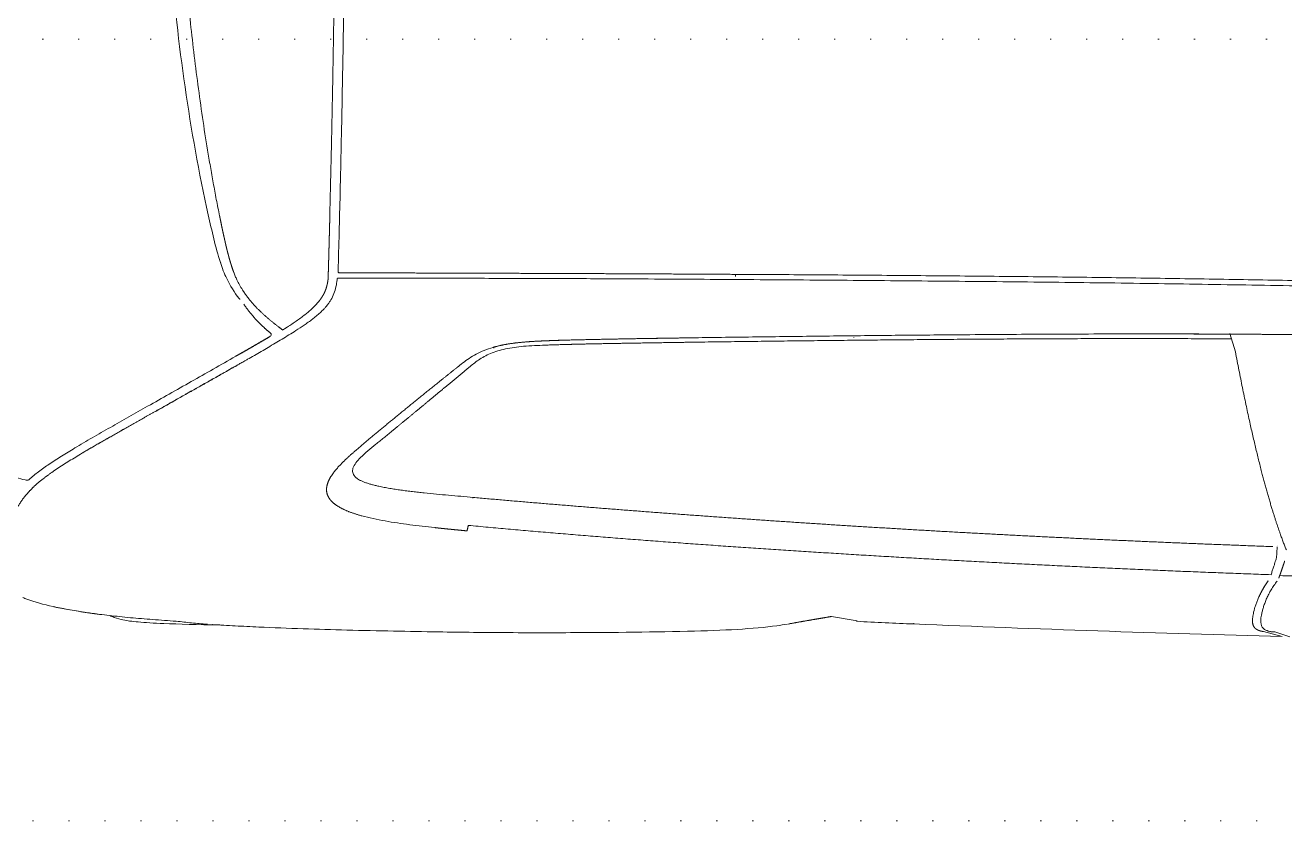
# Model space of a CAD drawing. Extents: x -2012 to 34975, y -1043 to 8321.
# Drawn here: x 31331.3 to 31444.2, y 1889.5 to 1960.8 of the extents above; entities that cross this region are included whole.
import ezdxf
from ezdxf.xclip import XClip

# ---------------------------------------------------------------- set-up
doc = ezdxf.new("R2010")
doc.units = 0
doc.header["$LTSCALE"] = 25
doc.header["$XCLIPFRAME"] = 0
doc.linetypes.add('DOT2', pattern=[0.125, 0, -0.125])
doc.layers.get('0').update_dxf_attribs({"color": 9, "lineweight": 9})
doc.layers.add('04', color=9, linetype='Continuous', lineweight=9)
doc.layers.add('20', color=9, linetype='DOT2', lineweight=9)

# ---------------------------------------------------------------- blocks, each defined once
blk = doc.blocks.new('p-araba-polo')
for p, q in [((2.5434, -0.562), (2.5483, -0.5454)), ((2.5562, -0.5502), (2.5465, -0.5502)), ((3.2323, -0.5693), (3.2323, -0.5693)), ((3.4392, -0.5659), (3.4392, -0.5659)), ((3.2268, -0.6929), (3.2267, -0.6922)), ((2.506, -0.7354), (2.506, -0.7354)), ((2.5099, -0.7363), (2.5099, -0.7363)), ((2.5106, -0.7362), (2.5106, -0.7362)), ((2.8823, -0.8027), (2.9054, -0.7989)), ((2.5182, -0.8123), (2.5016, -0.8169)), ((3.4804, -0.8048), (3.4804, -0.8048)), ((2.5081, -0.8127), (2.4946, -0.8171))]:
    blk.add_line(p, q)
at = {"flags": 128}
blk.add_lwpolyline([(2.9369, -0.8043), (2.9413, -0.8051), (2.9443, -0.8057)], dxfattribs=at)
for points, degree, knots in [([(3.3406, 0), (3.3406, -0.0157), (3.3407, -0.0471), (3.3408, -0.0942), (3.3414, -0.1788), (3.3425, -0.2677), (3.3443, -0.3606), (3.3454, -0.4121), (3.3465, -0.4551), (3.3471, -0.4781), (3.3475, -0.4896)], 3, [0, 0, 0, 0, 0.095818, 0.191637, 0.287456, 0.612278, 0.734598, 0.85691, 0.928456, 1, 1, 1, 1]), ([(3.4856, -0.2052), (3.4847, -0.215), (3.4831, -0.2347), (3.4791, -0.2738), (3.4733, -0.3227), (3.4669, -0.3666), (3.4619, -0.3959), (3.4593, -0.4106), (3.4566, -0.4254), (3.4546, -0.4353), (3.4536, -0.4402)], 3, [0, 0, 0, 0, 0.12452, 0.248713, 0.496885, 0.746467, 0.809383, 0.872586, 0.936113, 1, 1, 1, 1]), ([(3.3562, -0.4912), (3.3562, -0.4906), (3.3562, -0.4894), (3.3561, -0.4878), (3.3561, -0.4864), (3.3561, -0.4854), (3.356, -0.4845), (3.356, -0.484), (3.356, -0.4837)], 3, [0, 0, 0, 0, 0.252172, 0.502148, 0.651132, 0.794911, 0.894758, 1, 1, 1, 1]), ([(2.9914, -0.4925), (2.9681, -0.4926), (2.9215, -0.4929), (2.8515, -0.4934), (2.7815, -0.494), (2.7115, -0.4947), (2.6414, -0.4956), (2.5713, -0.4966), (2.5012, -0.4978), (2.4311, -0.4992), (2.361, -0.501), (2.2908, -0.5031), (2.2441, -0.5049), (2.2208, -0.5057)], 3, [0, 0, 0, 0, 0.090909, 0.181819, 0.272729, 0.363638, 0.454547, 0.545456, 0.636366, 0.727274, 0.818182, 0.909092, 1, 1, 1, 1]), ([(2.3554, -0.506), (2.3703, -0.5056), (2.4001, -0.5048), (2.4448, -0.5038), (2.4895, -0.5028), (2.5342, -0.502), (2.5789, -0.5013), (2.6236, -0.5006), (2.6682, -0.5), (2.7129, -0.4995), (2.7575, -0.499), (2.8022, -0.4986), (2.8468, -0.4982), (2.8914, -0.4978), (2.936, -0.4975), (2.9805, -0.4972), (3.0251, -0.4969), (3.0696, -0.4966), (3.0993, -0.4965), (3.1141, -0.4964)], 3, [0, 0, 0, 0, 0.058823, 0.117647, 0.17647, 0.235294, 0.294117, 0.352941, 0.411764, 0.470588, 0.529411, 0.588235, 0.647058, 0.705882, 0.764706, 0.823529, 0.882353, 0.941176, 1, 1, 1, 1]), ([(3.1141, -0.4964), (3.1335, -0.4963), (3.1724, -0.4962), (3.2307, -0.496), (3.2791, -0.4958), (3.3179, -0.4958), (3.3372, -0.4958), (3.3469, -0.4958)], 3, [0, 0, 0, 0, 0.250049, 0.500074, 0.750085, 0.874591, 1, 1, 1, 1]), ([(3.2865, -0.4958), (3.2865, -0.4958), (3.2865, -0.4958), (3.2865, -0.4958), (3.2865, -0.4958), (3.2865, -0.4958), (3.2865, -0.4958)], 3, [0, 0, 0, 0, 1, 1, 1, 1, 1, 1, 1]), ([(3.2865, -0.4958), (3.2865, -0.4958), (3.2865, -0.4958), (3.2865, -0.4958), (3.2865, -0.4958), (3.2865, -0.4958), (3.2865, -0.4958)], 3, [0, 0, 0, 0, 1, 1, 1, 1, 1, 1, 1]), ([(3.3038, -0.4958), (3.3038, -0.4958), (3.3038, -0.4958), (3.3038, -0.4958), (3.3038, -0.4958), (3.3038, -0.4958), (3.3038, -0.4958)], 3, [0, 0, 0, 0, 1, 1, 1, 1, 1, 1, 1]), ([(3.3038, -0.4958), (3.3038, -0.4958), (3.3038, -0.4958), (3.3038, -0.4958), (3.3038, -0.4958), (3.3038, -0.4958), (3.3038, -0.4958)], 3, [0, 0, 0, 0, 1, 1, 1, 1, 1, 1, 1]), ([(3.3475, -0.4896), (3.3475, -0.49), (3.3475, -0.4908), (3.3468, -0.491), (3.3464, -0.4911)], 3, [0, 0, 0, 0, 0.548693, 1, 1, 1, 1]), ([(3.3469, -0.4958), (3.347, -0.4958), (3.3472, -0.4958), (3.3475, -0.4958), (3.3479, -0.4959), (3.3482, -0.4962), (3.3483, -0.4965), (3.3483, -0.4967)], 3, [0, 0, 0, 0, 0.126989, 0.253376, 0.501595, 0.750756, 1, 1, 1, 1]), ([(3.4381, -0.4974), (3.4386, -0.4963), (3.4397, -0.4941), (3.4405, -0.4918), (3.441, -0.4906)], 3, [0, 0, 0, 0, 0.498968, 1, 1, 1, 1]), ([(3.441, -0.4906), (3.4405, -0.4918), (3.4397, -0.4941), (3.4386, -0.4963), (3.4381, -0.4974)], 3, [0, 0, 0, 0, 0.501096, 1, 1, 1, 1]), ([(3.3483, -0.4967), (3.3484, -0.4979), (3.3487, -0.5002), (3.3495, -0.5047), (3.351, -0.5099), (3.3533, -0.5145), (3.3554, -0.5178), (3.3566, -0.5194), (3.3572, -0.5202)], 3, [0, 0, 0, 0, 0.125989, 0.249779, 0.499456, 0.749332, 0.870647, 1, 1, 1, 1]), ([(3.4331, -0.5064), (3.4331, -0.5064), (3.4322, -0.5078), (3.4303, -0.5106), (3.4283, -0.5132), (3.4273, -0.5145)], 3, [0, 0, 0, 0, 0.000023, 0.502974, 1, 1, 1, 1]), ([(3.4331, -0.5064), (3.434, -0.5049), (3.4358, -0.502), (3.4373, -0.4989), (3.4381, -0.4974)], 3, [0, 0, 0, 0, 0.504884, 1, 1, 1, 1]), ([(3.4381, -0.4974), (3.4373, -0.4989), (3.4358, -0.502), (3.434, -0.5049), (3.4331, -0.5064)], 3, [0, 0, 0, 0, 0.494609, 1, 1, 1, 1]), ([(3.3918, -0.5389), (3.3904, -0.5381), (3.3878, -0.5363), (3.3839, -0.5336), (3.38, -0.5308), (3.3763, -0.528), (3.3729, -0.5252), (3.3698, -0.5223), (3.3668, -0.5193), (3.365, -0.517), (3.3641, -0.5159)], 3, [0, 0, 0, 0, 0.135189, 0.270177, 0.404927, 0.539624, 0.654876, 0.770059, 0.885089, 1, 1, 1, 1]), ([(3.4273, -0.5145), (3.4262, -0.5159), (3.4239, -0.5188), (3.4208, -0.522), (3.4183, -0.5245), (3.4164, -0.5263), (3.4145, -0.5281), (3.4126, -0.5298), (3.4107, -0.5315), (3.4088, -0.5331), (3.4068, -0.5347), (3.4049, -0.5363), (3.403, -0.5378), (3.4015, -0.539), (3.4005, -0.5397), (3.4, -0.5401), (3.3996, -0.5405), (3.3991, -0.5408), (3.3986, -0.5412), (3.3981, -0.5416), (3.3976, -0.542), (3.3973, -0.5422), (3.3971, -0.5423)], 3, [0, 0, 0, 0, 0.127806, 0.254933, 0.318226, 0.381331, 0.444235, 0.506923, 0.569381, 0.631599, 0.69357, 0.755292, 0.816773, 0.878031, 0.893313, 0.908584, 0.923844, 0.939093, 0.954332, 0.969563, 0.984785, 1, 1, 1, 1]), ([(3.3572, -0.5202), (3.3577, -0.5208), (3.3587, -0.522), (3.3608, -0.5242), (3.3635, -0.5269), (3.367, -0.5299), (3.3705, -0.5327), (3.3741, -0.5354), (3.379, -0.5388), (3.3828, -0.5413), (3.3853, -0.5429)], 3, [0, 0, 0, 0, 0.060335, 0.124578, 0.249278, 0.374233, 0.499321, 0.624409, 0.749543, 1, 1, 1, 1]), ([(3.403, -0.5378), (3.403, -0.5378), (3.403, -0.5378), (3.403, -0.5378), (3.403, -0.5378), (3.403, -0.5378), (3.403, -0.5378)], 3, [0, 0, 0, 0, 1, 1, 1, 1, 1, 1, 1]), ([(3.403, -0.5378), (3.403, -0.5378), (3.403, -0.5378), (3.403, -0.5378), (3.403, -0.5378), (3.403, -0.5378), (3.403, -0.5378), (3.403, -0.5378), (3.403, -0.5378), (3.403, -0.5378), (3.403, -0.5378), (3.403, -0.5378), (3.403, -0.5378), (3.403, -0.5378), (3.403, -0.5378)], 7, [0, 0, 0, 0, 0, 0, 0, 0, 1, 1, 1, 1, 1, 1, 1, 1, 1, 1, 1, 1, 1, 1, 1]), ([(2.5918, -0.5459), (2.5834, -0.5459), (2.5668, -0.5459), (2.5501, -0.546), (2.5418, -0.5461)], 3, [0, 0, 0, 0, 0.499895, 1, 1, 1, 1]), ([(3.0349, -0.5494), (3.0165, -0.5491), (2.9796, -0.5486), (2.9243, -0.5479), (2.869, -0.5473), (2.8075, -0.5467), (2.7397, -0.5462), (2.6658, -0.5458), (2.6164, -0.5459), (2.5918, -0.5459)], 3, [0, 0, 0, 0, 0.125016, 0.250021, 0.375012, 0.500001, 0.666615, 0.833283, 1, 1, 1, 1]), ([(3.1397, -0.5513), (3.131, -0.5511), (3.1136, -0.5507), (3.0874, -0.5502), (3.0611, -0.5498), (3.0436, -0.5495), (3.0349, -0.5494)], 3, [0, 0, 0, 0, 0.249999, 0.499999, 0.75, 1, 1, 1, 1]), ([(3.1637, -0.5521), (3.1617, -0.552), (3.1577, -0.5518), (3.1517, -0.5516), (3.1467, -0.5515), (3.1433, -0.5514), (3.1417, -0.5514), (3.1409, -0.5513), (3.1403, -0.5513), (3.1399, -0.5513), (3.1397, -0.5513)], 3, [0, 0, 0, 0, 0.249862, 0.499819, 0.749912, 0.875014, 0.92503, 0.955027, 0.977518, 1, 1, 1, 1]), ([(3.3853, -0.5429), (3.3873, -0.5442), (3.3915, -0.5467), (3.3997, -0.5518), (3.4101, -0.5579), (3.4204, -0.5638), (3.4274, -0.5679), (3.4315, -0.5702), (3.4335, -0.5714), (3.4347, -0.5721)], 3, [0, 0, 0, 0, 0.124906, 0.24985, 0.49985, 0.749925, 0.874966, 0.92498, 1, 1, 1, 1]), ([(3.4092, -0.5441), (3.4087, -0.5445), (3.4078, -0.5452), (3.4071, -0.5465), (3.4076, -0.5476), (3.4085, -0.5481), (3.4089, -0.5484)], 3, [0, 0, 0, 0, 0.263807, 0.500052, 0.736261, 1, 1, 1, 1]), ([(3.4089, -0.5484), (3.414, -0.5514), (3.4241, -0.5573), (3.4341, -0.563), (3.4392, -0.5659)], 3, [0, 0, 0, 0, 0.499997, 1, 1, 1, 1]), ([(3.0337, -0.5533), (3.0442, -0.5535), (3.0654, -0.5538), (3.0977, -0.5543), (3.1299, -0.5549), (3.1514, -0.5555), (3.1618, -0.5559)], 3, [0, 0, 0, 0, 0.244881, 0.495799, 0.755099, 1, 1, 1, 1]), ([(3.1618, -0.5559), (3.1683, -0.5561), (3.1805, -0.5566), (3.1975, -0.5588), (3.2114, -0.5631), (3.222, -0.5691), (3.2275, -0.5736), (3.2303, -0.5759)], 3, [0, 0, 0, 0, 0.229948, 0.430851, 0.618309, 0.809628, 1, 1, 1, 1]), ([(3.241, -0.576), (3.2393, -0.5746), (3.2357, -0.5718), (3.2301, -0.5677), (3.2238, -0.5639), (3.2167, -0.5605), (3.2112, -0.5588), (3.2085, -0.5579)], 3, [0, 0, 0, 0, 0.202487, 0.403363, 0.602843, 0.801427, 1, 1, 1, 1]), ([(3.4212, -0.5643), (3.4212, -0.5643), (3.4212, -0.5643), (3.4212, -0.5643), (3.4212, -0.5643), (3.4212, -0.5643), (3.4212, -0.5643)], 3, [0, 0, 0, 0, 1, 1, 1, 1, 1, 1, 1]), ([(3.4212, -0.5643), (3.4212, -0.5643), (3.4212, -0.5643), (3.4212, -0.5643), (3.4212, -0.5643), (3.4212, -0.5643), (3.4212, -0.5643)], 3, [0, 0, 0, 0, 1, 1, 1, 1, 1, 1, 1]), ([(3.4347, -0.5721), (3.4414, -0.5759), (3.4547, -0.5834), (3.4744, -0.5945), (3.4939, -0.6055), (3.5066, -0.6127), (3.513, -0.6162)], 3, [0, 0, 0, 0, 0.250088, 0.500081, 0.750046, 1, 1, 1, 1]), ([(3.4392, -0.5659), (3.4459, -0.5697), (3.4593, -0.5774), (3.4791, -0.5886), (3.4988, -0.5997), (3.5116, -0.607), (3.5181, -0.6106)], 3, [0, 0, 0, 0, 0.250005, 0.499995, 0.750003, 1, 1, 1, 1]), ([(3.513, -0.6162), (3.5186, -0.6194), (3.5299, -0.6257), (3.5464, -0.6351), (3.5626, -0.6443), (3.573, -0.6504), (3.5782, -0.6534)], 3, [0, 0, 0, 0, 0.250068, 0.500042, 0.750043, 1, 1, 1, 1]), ([(3.5181, -0.6106), (3.5237, -0.6138), (3.535, -0.6202), (3.5515, -0.6295), (3.5678, -0.6388), (3.5782, -0.6449), (3.5834, -0.648)], 3, [0, 0, 0, 0, 0.250003, 0.500002, 0.750004, 1, 1, 1, 1]), ([(3.3135, -0.6446), (3.316, -0.6466), (3.3209, -0.6506), (3.3252, -0.6545), (3.3273, -0.6565)], 3, [0, 0, 0, 0, 0.500033, 1, 1, 1, 1]), ([(3.5782, -0.6534), (3.5821, -0.6558), (3.5899, -0.6605), (3.5971, -0.6652), (3.6007, -0.6676)], 3, [0, 0, 0, 0, 0.500144, 1, 1, 1, 1]), ([(3.5834, -0.648), (3.5874, -0.6504), (3.5954, -0.6552), (3.6027, -0.66), (3.6063, -0.6624)], 3, [0, 0, 0, 0, 0.500076, 1, 1, 1, 1]), ([(3.3273, -0.6565), (3.3288, -0.6581), (3.3319, -0.6613), (3.3333, -0.6645), (3.3341, -0.6661)], 3, [0, 0, 0, 0, 0.500141, 1, 1, 1, 1]), ([(3.6063, -0.6624), (3.6096, -0.6647), (3.6161, -0.6692), (3.6216, -0.6739), (3.6243, -0.6762)], 3, [0, 0, 0, 0, 0.500136, 1, 1, 1, 1]), ([(3.6278, -0.6766), (3.6305, -0.676), (3.6359, -0.6747), (3.644, -0.6721), (3.652, -0.6689), (3.6599, -0.6651), (3.6675, -0.6606), (3.6722, -0.6571), (3.6746, -0.6553)], 3, [0, 0, 0, 0, 0.159308, 0.322994, 0.489699, 0.658429, 0.828591, 1, 1, 1, 1]), ([(3.3301, -0.6755), (3.3295, -0.6759), (3.3283, -0.6767), (3.326, -0.6778), (3.3234, -0.6788), (3.3205, -0.6798), (3.3175, -0.6807), (3.3143, -0.6815), (3.3121, -0.682), (3.3109, -0.6823)], 3, [0, 0, 0, 0, 0.142893, 0.285782, 0.428638, 0.571491, 0.714341, 0.857166, 1, 1, 1, 1]), ([(3.3341, -0.6661), (3.3342, -0.6668), (3.3346, -0.668), (3.3344, -0.6699), (3.3338, -0.6718), (3.3324, -0.6737), (3.3309, -0.6749), (3.3301, -0.6755)], 3, [0, 0, 0, 0, 0.200067, 0.400113, 0.600121, 0.800083, 1, 1, 1, 1]), ([(3.6243, -0.6762), (3.6245, -0.6764), (3.6249, -0.6768), (3.6263, -0.6769), (3.6273, -0.6767), (3.6278, -0.6766)], 3, [0, 0, 0, 0, 0.33657, 0.664105, 1, 1, 1, 1]), ([(3.2703, -0.6882), (3.2666, -0.6885), (3.2594, -0.6893), (3.2484, -0.6903), (3.2374, -0.6913), (3.2301, -0.6919), (3.2264, -0.6923)], 3, [0, 0, 0, 0, 0.249999, 0.5, 0.749999, 1, 1, 1, 1]), ([(3.3109, -0.6823), (3.3094, -0.6826), (3.3062, -0.6833), (3.3012, -0.6842), (3.2962, -0.685), (3.2911, -0.6857), (3.2859, -0.6864), (3.2807, -0.687), (3.2755, -0.6876), (3.272, -0.688), (3.2703, -0.6882)], 3, [0, 0, 0, 0, 0.124983, 0.249975, 0.374973, 0.499975, 0.624979, 0.749985, 0.874992, 1, 1, 1, 1]), ([(3.2608, -0.7193), (3.2646, -0.7189), (3.2721, -0.7181), (3.2833, -0.7167), (3.2944, -0.7152), (3.3053, -0.7134), (3.3161, -0.7114), (3.3228, -0.7096), (3.3262, -0.7088)], 3, [0, 0, 0, 0, 0.1667, 0.333452, 0.500295, 0.667229, 0.833987, 1, 1, 1, 1]), ([(2.507, -0.7475), (2.5069, -0.7471), (2.5067, -0.7464), (2.5065, -0.7452), (2.5065, -0.7443), (2.5064, -0.7439)], 3, [0, 0, 0, 0, 0.338909, 0.661562, 1, 1, 1, 1]), ([(2.9293, -0.7407), (2.9293, -0.7407), (2.9293, -0.7407), (2.9293, -0.7407), (2.9293, -0.7407), (2.9293, -0.7407), (2.9293, -0.7407)], 3, [0, 0, 0, 0, 1, 1, 1, 1, 1, 1, 1]), ([(2.9527, -0.7392), (2.9527, -0.7392), (2.9527, -0.7392), (2.9527, -0.7392), (2.9527, -0.7392), (2.9527, -0.7392), (2.9527, -0.7392)], 3, [0, 0, 0, 0, 1, 1, 1, 1, 1, 1, 1]), ([(2.9527, -0.7392), (2.9527, -0.7392), (2.9527, -0.7392), (2.9527, -0.7392), (2.9527, -0.7392), (2.9527, -0.7392), (2.9527, -0.7392)], 3, [0, 0, 0, 0, 1, 1, 1, 1, 1, 1, 1]), ([(2.5115, -0.7615), (2.5111, -0.7603), (2.5104, -0.7581), (2.5093, -0.7549), (2.5084, -0.7521), (2.5077, -0.7497), (2.5072, -0.7482), (2.507, -0.7475)], 3, [0, 0, 0, 0, 0.25, 0.500004, 0.695088, 0.845111, 1, 1, 1, 1]), ([(2.5061, -0.7672), (2.5071, -0.7685), (2.509, -0.7711), (2.5114, -0.775), (2.5136, -0.7788), (2.5154, -0.7826), (2.5169, -0.7863), (2.5182, -0.7899), (2.5191, -0.7932), (2.5199, -0.7963), (2.5202, -0.7981), (2.5203, -0.799)], 3, [0, 0, 0, 0, 0.111111, 0.222222, 0.333334, 0.444446, 0.555558, 0.666671, 0.77778, 0.888892, 1, 1, 1, 1]), ([(2.5223, -0.7812), (2.5218, -0.78), (2.5207, -0.7777), (2.5187, -0.7741), (2.5165, -0.7705), (2.5148, -0.7681), (2.514, -0.7669)], 3, [0, 0, 0, 0, 0.250011, 0.500014, 0.750025, 1, 1, 1, 1]), ([(2.5278, -0.7987), (2.5276, -0.7979), (2.5274, -0.7964), (2.5268, -0.7937), (2.526, -0.7908), (2.525, -0.7877), (2.5238, -0.7845), (2.5228, -0.7823), (2.5223, -0.7812)], 3, [0, 0, 0, 0, 0.166664, 0.333329, 0.499996, 0.666663, 0.833332, 1, 1, 1, 1]), ([(3.5624, -0.7968), (3.5668, -0.7962), (3.5918, -0.7928), (3.6137, -0.7881), (3.6286, -0.7825), (3.63, -0.7819)], 3, [0, 0, 0, 0, 0.15043, 0.932957, 1, 1, 1, 1]), ([(2.5203, -0.799), (2.5205, -0.7998), (2.5207, -0.8015), (2.5207, -0.8036), (2.5205, -0.8053), (2.5202, -0.8067), (2.5197, -0.8079), (2.519, -0.809), (2.5182, -0.8098), (2.5173, -0.8105), (2.5162, -0.8111), (2.5151, -0.8116), (2.514, -0.812), (2.5127, -0.8123), (2.5119, -0.8124), (2.5115, -0.8125)], 3, [0, 0, 0, 0, 0.076921, 0.153841, 0.230758, 0.307684, 0.38461, 0.461531, 0.538451, 0.615377, 0.692305, 0.769227, 0.846147, 0.923076, 1, 1, 1, 1]), ([(3.4534, -0.8065), (3.4733, -0.8062), (3.5024, -0.8054), (3.5233, -0.8042), (3.533, -0.8032), (3.5394, -0.8022), (3.5462, -0.8005), (3.5507, -0.7987), (3.5521, -0.7981)], 3, [0, 0, 0, 0, 0.418831, 0.714948, 0.835581, 0.907738, 0.972168, 1, 1, 1, 1]), ([(3.4924, -0.8031), (3.496, -0.8029), (3.5031, -0.8024), (3.5136, -0.8016), (3.5237, -0.8008), (3.5336, -0.8), (3.5432, -0.799), (3.5524, -0.798), (3.5613, -0.797), (3.5699, -0.7958), (3.5781, -0.7946), (3.5859, -0.7933), (3.5934, -0.7919), (3.5988, -0.7908), (3.6016, -0.7902), (3.6022, -0.7901)], 3, [0, 0, 0, 0, 0.08164, 0.163278, 0.244914, 0.326547, 0.408179, 0.489811, 0.571441, 0.653071, 0.734702, 0.816332, 0.897962, 0.979592, 1, 1, 1, 1]), ([(2.519, -0.8089), (2.519, -0.8089), (2.519, -0.8089), (2.519, -0.8089), (2.519, -0.8089), (2.519, -0.8089), (2.519, -0.8089), (2.519, -0.8089), (2.519, -0.8089), (2.519, -0.8089), (2.519, -0.8089)], 5, [0, 0, 0, 0, 0, 0, 1, 1, 1, 1, 1, 1.000001, 1.000001, 1.000001, 1.000001, 1.000001, 1.000001]), ([(2.8823, -0.8027), (2.8825, -0.8028), (2.8829, -0.8029), (2.883, -0.8032), (2.8829, -0.8032), (2.8827, -0.8032), (2.8826, -0.8032)], 3, [0, 0, 0, 0, 0.249685, 0.499599, 0.749749, 1, 1, 1, 1]), ([(2.9447, -0.8057), (2.948, -0.8063), (2.9714, -0.8098), (3.0015, -0.8114), (3.0343, -0.8121)], 3, [0, 0, 0, 0, 0.131477, 1, 1, 1, 1]), ([(3.46, -0.8061), (3.4566, -0.8063), (3.4499, -0.8067), (3.4362, -0.8075), (3.4129, -0.8086), (3.3796, -0.8099), (3.339, -0.8111), (3.2984, -0.812), (3.2603, -0.8127), (3.226, -0.8131), (3.193, -0.8134), (3.1656, -0.8135), (3.1487, -0.8134), (3.1435, -0.8134)], 3, [0, 0, 0, 0, 0.03531, 0.070597, 0.141114, 0.269195, 0.390859, 0.518959, 0.640794, 0.737038, 0.833171, 0.948447, 1, 1, 1, 1]), ([(3.4649, -0.8058), (3.4648, -0.8058), (3.4647, -0.8058), (3.4648, -0.8058), (3.4649, -0.8058)], 3, [0, 0, 0, 0, 0.506131, 1, 1, 1, 1]), ([(3.4649, -0.8058), (3.4695, -0.8055), (3.4787, -0.8047), (3.4878, -0.8037), (3.4924, -0.8031)], 3, [0, 0, 0, 0, 0.500005, 1, 1, 1, 1])]:
    blk.add_open_spline(points, degree=degree, knots=knots)
for points, degree in [([(3.4638, -0.4393), (3.4806, -0.3636), (3.491, -0.2862), (3.4979, -0.2087)], 3), ([(3.3507, -0.2203), (3.3512, -0.257), (3.3517, -0.2937), (3.3524, -0.3304), (3.3531, -0.3669), (3.354, -0.4035), (3.3549, -0.4398)], 6), ([(3.3549, -0.4398), (3.3549, -0.4434), (3.355, -0.4471), (3.3551, -0.4508), (3.3552, -0.4544), (3.3553, -0.4581), (3.3554, -0.4618)], 6), ([(3.4529, -0.4818), (3.4574, -0.468), (3.4605, -0.4536), (3.4638, -0.4393)], 3), ([(3.4514, -0.451), (3.451, -0.4529), (3.4506, -0.4547), (3.4502, -0.4565), (3.4498, -0.4583), (3.4494, -0.4601), (3.449, -0.4619)], 6), ([(3.4536, -0.4402), (3.4532, -0.442), (3.4529, -0.4438), (3.4525, -0.4456), (3.4521, -0.4474), (3.4518, -0.4492), (3.4514, -0.451)], 6), ([(3.3554, -0.4618), (3.3555, -0.4654), (3.3556, -0.4691), (3.3557, -0.4728), (3.3558, -0.4764), (3.3559, -0.4801), (3.356, -0.4837)], 6), ([(3.4464, -0.4728), (3.4469, -0.471), (3.4473, -0.4692), (3.4478, -0.4673), (3.4482, -0.4655), (3.4486, -0.4637), (3.449, -0.4619)], 6), ([(3.4434, -0.4835), (3.4439, -0.4817), (3.4445, -0.4799), (3.445, -0.4781), (3.4455, -0.4763), (3.4459, -0.4746), (3.4464, -0.4728)], 6), ([(3.356, -0.4837), (3.356, -0.4842), (3.356, -0.4848), (3.356, -0.4853), (3.3561, -0.4858), (3.3561, -0.4864), (3.3561, -0.4869), (3.3561, -0.4874)], 7), ([(3.4434, -0.4835), (3.4429, -0.4849), (3.4425, -0.4863), (3.442, -0.4878), (3.4415, -0.4892), (3.441, -0.4906)], 5), ([(3.441, -0.4906), (3.4415, -0.4892), (3.442, -0.4878), (3.4425, -0.4863), (3.4429, -0.4849), (3.4434, -0.4835)], 5), ([(3.4472, -0.4963), (3.4494, -0.4917), (3.4513, -0.4868), (3.4529, -0.4818)], 3), ([(3.4529, -0.4816), (3.4529, -0.4817), (3.4529, -0.4819), (3.4528, -0.482), (3.4527, -0.4821), (3.4526, -0.4822), (3.4523, -0.4824)], 6), ([(2.9913, -0.4945), (2.9913, -0.4944), (2.9914, -0.4941), (2.9914, -0.4937), (2.9914, -0.4931), (2.9914, -0.4925)], 5), ([(2.9914, -0.4925), (3.0422, -0.4922), (3.093, -0.4919), (3.1438, -0.4917), (3.1945, -0.4915), (3.2452, -0.4914), (3.2959, -0.4912), (3.3464, -0.4911)], 7), ([(2.9914, -0.4925), (2.9914, -0.4929), (2.9914, -0.4932), (2.9914, -0.4935), (2.9914, -0.4938), (2.9914, -0.494)], 5), ([(3.3464, -0.4911), (3.3469, -0.4911), (3.3472, -0.4911), (3.3475, -0.4905), (3.3475, -0.4901), (3.3475, -0.4896)], 5), ([(3.3483, -0.4967), (3.3483, -0.4963), (3.3481, -0.496), (3.3478, -0.4958), (3.3474, -0.4958), (3.3469, -0.4958)], 5), ([(3.3561, -0.4874), (3.3561, -0.488), (3.3561, -0.4885), (3.3561, -0.4891), (3.3562, -0.4896), (3.3562, -0.4901), (3.3562, -0.4907), (3.3562, -0.4912)], 7), ([(3.3562, -0.4912), (3.3562, -0.4922), (3.3563, -0.4932), (3.3563, -0.4942), (3.3563, -0.4951), (3.3564, -0.496), (3.3564, -0.4968), (3.3565, -0.4974)], 7), ([(3.4362, -0.5141), (3.4404, -0.5087), (3.4441, -0.5027), (3.4472, -0.4963)], 3), ([(3.3565, -0.4974), (3.3569, -0.5005), (3.3575, -0.5036), (3.3584, -0.5064), (3.3595, -0.5091), (3.3609, -0.5115), (3.3624, -0.5138), (3.3641, -0.5159)], 7), ([(3.4273, -0.5145), (3.4285, -0.513), (3.4297, -0.5114), (3.4309, -0.5098), (3.432, -0.5081), (3.4331, -0.5064)], 5), ([(3.4092, -0.5441), (3.4141, -0.54), (3.4191, -0.5353), (3.4238, -0.5303), (3.4281, -0.5248), (3.432, -0.5191)], 5), ([(3.4363, -0.5139), (3.4362, -0.5141), (3.4361, -0.5142), (3.4359, -0.5144), (3.4357, -0.5145), (3.4355, -0.5147), (3.4352, -0.5148)], 6), ([(3.3918, -0.5389), (3.3927, -0.5395), (3.3935, -0.5401), (3.3944, -0.5406), (3.3953, -0.5412), (3.3962, -0.5418), (3.3971, -0.5423)], 6), ([(2.3771, -0.548), (2.4045, -0.5475), (2.432, -0.5471), (2.4594, -0.5467), (2.4869, -0.5464), (2.5143, -0.5462), (2.5418, -0.5461)], 6), ([(2.5418, -0.5461), (2.5518, -0.546), (2.5618, -0.546), (2.5718, -0.5459), (2.5818, -0.5459), (2.5918, -0.5459)], 5), ([(3.0337, -0.5533), (2.9385, -0.552), (2.8431, -0.5509), (2.7476, -0.5501), (2.6519, -0.5497), (2.5562, -0.5502)], 5), ([(2.5915, -0.5459), (2.5915, -0.5459), (2.5915, -0.5459), (2.5915, -0.5459)], 3), ([(2.5915, -0.5459), (2.5915, -0.5459), (2.5915, -0.5459), (2.5915, -0.5459)], 3), ([(2.8854, -0.5489), (2.8854, -0.5489), (2.8854, -0.5488), (2.8854, -0.5488), (2.8854, -0.5488), (2.8854, -0.5488), (2.8854, -0.5488)], 6), ([(2.8854, -0.5488), (2.8854, -0.5488), (2.8854, -0.5488), (2.8854, -0.5488), (2.8854, -0.5488), (2.8854, -0.5489), (2.8854, -0.5489)], 6), ([(3.0349, -0.5494), (3.0524, -0.5496), (3.0699, -0.5499), (3.0873, -0.5502), (3.1049, -0.5505), (3.1223, -0.5509), (3.1397, -0.5513)], 6), ([(3.1397, -0.5513), (3.1445, -0.5514), (3.1493, -0.5516), (3.1541, -0.5517), (3.1589, -0.5519), (3.1637, -0.5521)], 5), ([(3.1637, -0.5521), (3.1712, -0.5524), (3.1787, -0.5528), (3.1863, -0.5535), (3.194, -0.5543), (3.2016, -0.5558), (3.2085, -0.5579)], 6), ([(3.3971, -0.5423), (3.3972, -0.5424), (3.3972, -0.5424), (3.3973, -0.5424)], 3), ([(3.3973, -0.5424), (3.3972, -0.5424), (3.3972, -0.5424), (3.3972, -0.5424), (3.3972, -0.5424), (3.3972, -0.5423), (3.3971, -0.5423)], 6), ([(3.4392, -0.5659), (3.4349, -0.5635), (3.4306, -0.561), (3.4262, -0.5585), (3.4219, -0.556), (3.4176, -0.5535), (3.4133, -0.551), (3.4089, -0.5484)], 7), ([(2.5434, -0.562), (2.5342, -0.6108), (2.5249, -0.6534), (2.5156, -0.6892), (2.5065, -0.7179), (2.4978, -0.7393)], 5), ([(3.1618, -0.5559), (3.1389, -0.555), (3.1101, -0.5545), (3.0826, -0.5541), (3.0594, -0.5537), (3.0337, -0.5533)], 5), ([(3.2078, -0.5585), (3.2079, -0.5584), (3.208, -0.5583), (3.2082, -0.5582), (3.2083, -0.5581), (3.2084, -0.558), (3.2085, -0.5579)], 6), ([(3.412, -0.559), (3.412, -0.559), (3.412, -0.559), (3.412, -0.559)], 3), ([(3.412, -0.559), (3.412, -0.559), (3.412, -0.559), (3.412, -0.559), (3.412, -0.559), (3.412, -0.559)], 5), ([(3.513, -0.6162), (3.4939, -0.6055), (3.4745, -0.5946), (3.4547, -0.5835), (3.4347, -0.5721)], 4), ([(3.2303, -0.5759), (3.2483, -0.5909), (3.2656, -0.6052), (3.2822, -0.619), (3.2983, -0.6322), (3.3135, -0.6446)], 5), ([(3.241, -0.576), (3.2553, -0.5874), (3.2689, -0.5983), (3.282, -0.6089), (3.2949, -0.6194), (3.3073, -0.6297), (3.3195, -0.6398), (3.3312, -0.6498)], 7), ([(3.4561, -0.5842), (3.4561, -0.5842), (3.4561, -0.5842), (3.4561, -0.5842)], 3), ([(3.4561, -0.5842), (3.4561, -0.5842), (3.4561, -0.5842), (3.4561, -0.5842), (3.4561, -0.5842), (3.4561, -0.5842)], 5), ([(3.5782, -0.6534), (3.5628, -0.6443), (3.5465, -0.6352), (3.5299, -0.6258), (3.513, -0.6162)], 4), ([(3.3312, -0.6498), (3.3371, -0.6548), (3.3427, -0.6599), (3.3478, -0.665), (3.3522, -0.6703), (3.3551, -0.6757)], 5), ([(3.3551, -0.6757), (3.3569, -0.679), (3.358, -0.6825), (3.3585, -0.6859), (3.3577, -0.6895), (3.3555, -0.6929)], 5), ([(3.6246, -0.6873), (3.62, -0.6823), (3.6144, -0.6773), (3.6078, -0.6724), (3.6007, -0.6676)], 4), ([(3.6409, -0.7204), (3.6395, -0.7132), (3.6375, -0.7045), (3.6326, -0.6959), (3.6246, -0.6873)], 4), ([(2.5099, -0.7363), (2.6125, -0.7326), (2.715, -0.7281), (2.8175, -0.7228), (2.9199, -0.7165), (3.0222, -0.7094), (3.1244, -0.7013), (3.2264, -0.6923)], 7), ([(3.2267, -0.6922), (3.2268, -0.6925), (3.2268, -0.6927), (3.2268, -0.6929)], 3), ([(3.3555, -0.6929), (3.353, -0.6968), (3.3487, -0.7005), (3.3421, -0.7038), (3.3345, -0.7065), (3.3262, -0.7088)], 5), ([(2.5115, -0.7615), (2.6557, -0.7563), (2.7999, -0.7495), (2.9437, -0.7407), (3.0876, -0.7308), (3.2308, -0.7173)], 5), ([(3.2308, -0.7173), (3.2311, -0.7187), (3.2314, -0.72), (3.2314, -0.7205), (3.2315, -0.7208), (3.2318, -0.7215), (3.232, -0.7222)], 6), ([(3.232, -0.7222), (3.2318, -0.7215), (3.2315, -0.7208), (3.2314, -0.7205), (3.2314, -0.72), (3.2311, -0.7187), (3.2308, -0.7173)], 6), ([(3.2325, -0.7222), (3.2324, -0.7222), (3.2323, -0.7222), (3.2322, -0.7222), (3.2321, -0.7222), (3.232, -0.7222)], 5), ([(3.232, -0.7222), (3.2322, -0.7222), (3.2323, -0.7222), (3.2325, -0.7222)], 3), ([(3.2325, -0.7222), (3.2385, -0.7216), (3.2445, -0.721), (3.2505, -0.7204)], 3), ([(3.2505, -0.7204), (3.2469, -0.7208), (3.2433, -0.7211), (3.2397, -0.7215), (3.2361, -0.7218), (3.2325, -0.7222)], 5), ([(3.2608, -0.7193), (3.2588, -0.7195), (3.2567, -0.7198), (3.2546, -0.72), (3.2526, -0.7202), (3.2505, -0.7204)], 5), ([(3.2505, -0.7204), (3.2539, -0.72), (3.2574, -0.7197), (3.2608, -0.7193)], 3), ([(3.1608, -0.7236), (3.1608, -0.7236), (3.1608, -0.7236), (3.1608, -0.7236)], 3), ([(3.1608, -0.7236), (3.1608, -0.7236), (3.1608, -0.7236), (3.1608, -0.7236)], 3), ([(2.5059, -0.7364), (2.5061, -0.7389), (2.5063, -0.7414), (2.5064, -0.7439)], 3), ([(2.5064, -0.7439), (2.5063, -0.7414), (2.5061, -0.7389), (2.5059, -0.7364)], 3), ([(2.4993, -0.7493), (2.5002, -0.752), (2.5011, -0.7547), (2.502, -0.7573), (2.5029, -0.7599), (2.5038, -0.7624)], 5), ([(2.5038, -0.7623), (2.321, -0.767), (2.1382, -0.7705), (1.9555, -0.7726), (1.7727, -0.7732), (1.5899, -0.7723), (1.4072, -0.7698)], 6), ([(2.5038, -0.7624), (2.5038, -0.7623), (2.5038, -0.7623), (2.5038, -0.7623)], 3), ([(2.5046, -0.7646), (2.5044, -0.7642), (2.5043, -0.7637), (2.5041, -0.7633), (2.504, -0.7628), (2.5038, -0.7624)], 5), ([(2.5046, -0.7646), (2.5043, -0.7639), (2.5041, -0.7631), (2.5038, -0.7624)], 3), ([(2.514, -0.7669), (2.5155, -0.769), (2.5168, -0.771), (2.5181, -0.7731), (2.5193, -0.7751), (2.5204, -0.7772), (2.5214, -0.7792), (2.5223, -0.7812)], 7), ([(2.5278, -0.7987), (2.5285, -0.8037), (2.5283, -0.807), (2.5272, -0.8087), (2.5256, -0.8104), (2.5236, -0.8113), (2.5213, -0.8119), (2.5189, -0.8123)], 7), ([(2.943, -0.8054), (2.935, -0.804), (2.9273, -0.8026), (2.9198, -0.8013), (2.9125, -0.8001), (2.9054, -0.7989)], 5), ([(2.9054, -0.7989), (2.9062, -0.799), (2.907, -0.7992), (2.9078, -0.7993)], 3), ([(2.5016, -0.8169), (2.6117, -0.8139), (2.7216, -0.8101), (2.8316, -0.8056)], 3), ([(2.5081, -0.8127), (2.5088, -0.8127), (2.5095, -0.8127), (2.5101, -0.8126), (2.5108, -0.8126), (2.5115, -0.8125)], 5), ([(2.5115, -0.8125), (2.5115, -0.8125), (2.5116, -0.8125), (2.5116, -0.8125), (2.5117, -0.8125)], 4), ([(2.5115, -0.8125), (2.5115, -0.8125), (2.5116, -0.8125), (2.5116, -0.8125), (2.5117, -0.8125)], 4), ([(2.5182, -0.8123), (2.5184, -0.8123), (2.5187, -0.8123), (2.5189, -0.8123)], 3), ([(2.8316, -0.8056), (2.8487, -0.8049), (2.8658, -0.8042), (2.8829, -0.8032)], 3), ([(2.8316, -0.8056), (2.8316, -0.8056), (2.8316, -0.8056), (2.8316, -0.8055), (2.8316, -0.8053), (2.8316, -0.805)], 5), ([(2.8316, -0.805), (2.8316, -0.8052), (2.8316, -0.8054), (2.8316, -0.8056), (2.8316, -0.8056), (2.8316, -0.8056)], 5), ([(2.8823, -0.8027), (2.8827, -0.8028), (2.8829, -0.803), (2.883, -0.8031), (2.883, -0.8032), (2.8829, -0.8032), (2.8827, -0.8032)], 6), ([(2.943, -0.8054), (2.9429, -0.8054), (2.9428, -0.8054), (2.9427, -0.8054)], 3), ([(2.9428, -0.8054), (2.9428, -0.8054), (2.9428, -0.8054), (2.9428, -0.8054), (2.9429, -0.8054), (2.9429, -0.8054), (2.9429, -0.8054), (2.943, -0.8054), (2.943, -0.8054)], 8), ([(2.9433, -0.8055), (2.9432, -0.8055), (2.9432, -0.8055), (2.9431, -0.8055), (2.9431, -0.8055), (2.943, -0.8054)], 5), ([(2.943, -0.8054), (2.9431, -0.8055), (2.9431, -0.8055), (2.9432, -0.8055), (2.9433, -0.8055), (2.9433, -0.8055)], 5), ([(2.9434, -0.8055), (2.9433, -0.8055), (2.9431, -0.8055), (2.943, -0.8054)], 3), ([(3.0344, -0.8121), (3.07, -0.8129), (3.1076, -0.8133), (3.1465, -0.8134)], 3), ([(3.4597, -0.8061), (3.4598, -0.8061), (3.4598, -0.8061), (3.4599, -0.8061), (3.4599, -0.8061), (3.46, -0.8061), (3.46, -0.8061)], 6), ([(3.4645, -0.8058), (3.4646, -0.8058), (3.4647, -0.8058), (3.4648, -0.8058), (3.4649, -0.8058)], 4), ([(3.4646, -0.8058), (3.4646, -0.8058), (3.4647, -0.8058), (3.4648, -0.8058), (3.4649, -0.8058)], 4), ([(3.4646, -0.8058), (3.4646, -0.8058), (3.4647, -0.8058), (3.4648, -0.8058), (3.4648, -0.8058), (3.4649, -0.8058), (3.4649, -0.8058)], 6), ([(3.4646, -0.8058), (3.4646, -0.8058), (3.4646, -0.8058), (3.4646, -0.8058)], 3), ([(3.4646, -0.8058), (3.4646, -0.8058), (3.4647, -0.8058), (3.4647, -0.8058), (3.4648, -0.8058), (3.4649, -0.8058), (3.4649, -0.8058)], 6), ([(3.4649, -0.8058), (3.4648, -0.8058), (3.4648, -0.8058), (3.4647, -0.8058), (3.4647, -0.8058), (3.4648, -0.8058), (3.4649, -0.8058)], 6)]:
    blk.add_open_spline(points, degree=degree)
blk = doc.blocks.new('catikatirevizepergole-krt')
blk.add_lwpolyline([(-30, 1170), (-30, 1100), (-800, 1100), (-800, 1170)], close=True)

msp = doc.modelspace()

# ---------------------------------------------------------------- block references
at = {"layer": '04'}
ref = msp.add_blockref('p-araba-polo', (31694.08, 1987.69), dxfattribs=dict(at, xscale=-100, yscale=100, zscale=100))
XClip(ref).set_block_clipping_path([(-0.0924763951, -0.9835002962), (4.0650970395, 0.9845199444)])
at = {"layer": '20'}
msp.add_blockref('catikatirevizepergole-krt', (31581.35, 789.5), dxfattribs=at)

doc.saveas('drawing.dxf')
